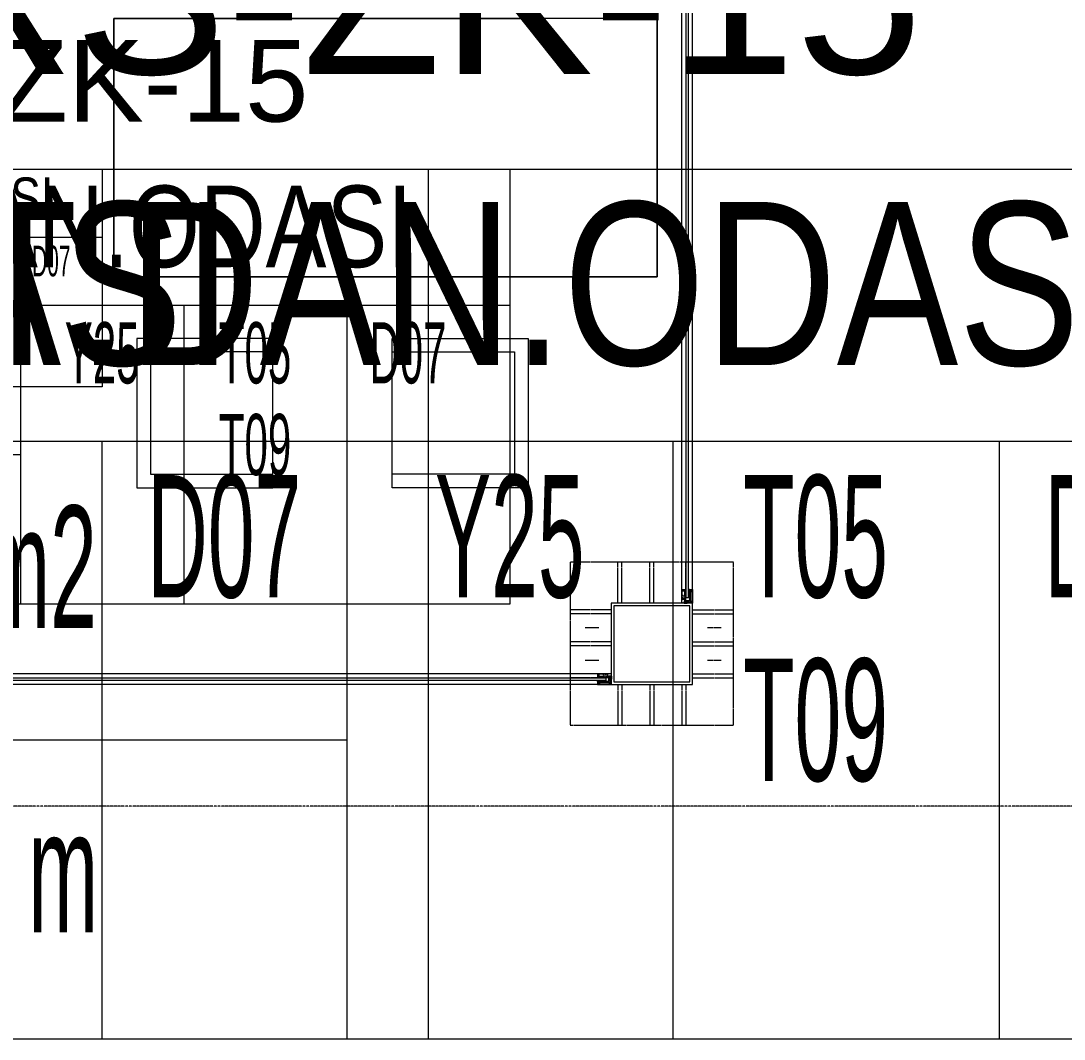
# Model space of a CAD drawing. Extents: x -1907 to 11890, y 0 to 8298.
# Drawn here: x 2977.9 to 3361.8, y 2235.4 to 2610 of the extents above; entities that cross this region are included whole.
import ezdxf
from ezdxf.enums import TextEntityAlignment as Align

# ---------------------------------------------------------------- set-up
doc = ezdxf.new("R2010")
doc.units = 0
doc.header["$MEASUREMENT"] = 0
doc.linetypes.add('DOT2', pattern=[0.125, 0, -0.125])
doc.linetypes.add('HIDDEN', pattern=[0.375, 0.25, -0.125])
doc.layers.get('0').update_dxf_attribs({"color": 9, "lineweight": 9})
for name, color, linetype, lineweight in [('05', 9, 'Continuous', 9), ('06D', 9, 'Continuous', 9), ('10', 9, 'Continuous', 9), ('15', 9, 'Continuous', 9), ('20', 9, 'DOT2', 9), ('21_mahal200', 9, 'Continuous', 9), ('21_mahal200 @ 10 (1)', 9, 'Continuous', 9), ('21_mahal200 @ 10 (2)', 9, 'Continuous', 9), ('21_mahal200 @ 20', 9, 'Continuous', 9), ('21_mahal200 @ 5 (1)', 9, 'Continuous', 9), ('21_mahal200 @ 5 (2)', 9, 'Continuous', 9), ('40A', 9, 'Continuous', 9), ('ÖLÇÜ', 8, 'Continuous', 5)]:
    doc.layers.add(name, color=color, linetype=linetype, lineweight=lineweight)
doc.layers.get('ÖLÇÜ').off()
doc.styles.add('Arial', font='arial.ttf', dxfattribs={"height": 2.5})
doc.styles.add('MuuM_TEXT-STANDART', font='ARIALN.TTF')
pattern_1 = [(45, (3387.24087, 5075.93023), (0.0883883476, -0.0883883476), []), (315, (3387.24087, 5075.93023), (-0.0883883476, -0.0883883476), [])]

# ---------------------------------------------------------------- blocks, each defined once
blk = doc.blocks.new('A$C572243AD')
at = {"layer": '10', "linetype": 'Continuous'}
blk.add_lwpolyline([(15, 45), (15, 15), (45, 15), (45, 45), (15, 45)], dxfattribs=at)
blk.add_lwpolyline([(16, 44), (16, 16), (44, 16), (44, 44)], close=True, dxfattribs=at)
at = {"layer": '20', "linetype": 'HIDDEN'}
for p, q in [((17.5, 45), (17.5, 60)), ((19, 45), (19, 60)), ((29.25, 45), (29.25, 60)), ((30.75, 45), (30.75, 60)), ((41, 45), (41, 60)), ((42.5, 45), (42.5, 60)), ((24, 54.49), (24, 49.51)), ((36, 54.49), (36, 49.51)), ((15, 42.5), (0, 42.5)), ((45, 42.5), (60, 42.5)), ((15, 41), (0, 41)), ((45, 41), (60, 41)), ((15, 30.75), (0, 30.75)), ((45, 30.75), (60, 30.75)), ((15, 29.25), (0, 29.25)), ((45, 29.25), (60, 29.25)), ((15, 19), (0, 19)), ((15, 17.5), (0, 17.5)), ((45, 19), (60, 19)), ((45, 17.5), (60, 17.5)), ((17.5, 15), (17.5, 0)), ((19, 15), (19, 0)), ((29.25, 15), (29.25, 0)), ((30.75, 15), (30.75, 0)), ((41, 15), (41, 0)), ((42.5, 15), (42.5, 0)), ((24, 9.49), (24, 4.51)), ((36, 9.49), (36, 4.51))]:
    blk.add_line(p, q, dxfattribs=at)
blk.add_lwpolyline([(0, 60), (0, 0), (60, 0), (60, 60), (0, 60)], dxfattribs=at)
blk = doc.blocks.new('profil')
at = {"layer": '10'}
h = blk.add_hatch(dxfattribs=at)
h.set_pattern_fill('NET', color=256, angle=495, style=0)
h.set_pattern_definition(pattern_1)
h.paths.add_polyline_path([(2783.08, 2903.22), (2783.02, 2903.22), (2782.98, 2903.33), (2782.98, 2903.38), (2783.01, 2903.38), (2783.01, 2903.5), (2782.72, 2903.5), (2782.72, 2903.38), (2782.75, 2903.38), (2782.71, 2903.22), (2782.62, 2903.23), (2782.45, 2902.86), (2782.56, 2902.86), (2782.56, 2902.9), (2782.72, 2903.1, 0.2599), (2782.8, 2902.86), (2783.04, 2902.86, 0.382682)])
h.paths.add_polyline_path([(2782.84, 2903.1), (2783.03, 2903.1, -2.16717)], flags=16)
h = blk.add_hatch(dxfattribs=at)
h.set_pattern_fill('NET', color=256, angle=495, style=0)
h.set_pattern_definition([(45, (3390.96807, 5084.14935), (0.0883883476, -0.0883883476), []), (315, (3390.96807, 5084.14935), (-0.0883883476, -0.0883883476), [])])
h.paths.add_polyline_path([(2784.25, 2903.18), (2784.25, 2902.86), (2783.21, 2902.86), (2783.21, 2903.18)])
h = blk.add_hatch(dxfattribs=at)
h.set_pattern_fill('NET', color=256, angle=495, style=0)
h.set_pattern_definition([(45, (3412.02047, 5081.69331), (0.0883883476, -0.0883883476), []), (315, (3412.02047, 5081.69331), (-0.0883883476, -0.0883883476), [])])
h.paths.add_polyline_path([(2787.7, 2903.43), (2787.7, 2902.36), (2787.52, 2902.36), (2787.52, 2903.43)])
h = blk.add_hatch(dxfattribs=at)
h.set_pattern_fill('NET', color=256, angle=495, style=0)
h.set_pattern_definition(pattern_1)
h.paths.add_polyline_path([(2783.08, 2901.46), (2783.02, 2901.46), (2782.98, 2901.35), (2782.98, 2901.3), (2783.01, 2901.3), (2783.01, 2901.18), (2782.72, 2901.18), (2782.72, 2901.3), (2782.75, 2901.3), (2782.71, 2901.46), (2782.62, 2901.45), (2782.45, 2901.82), (2782.56, 2901.82), (2782.56, 2901.78), (2782.72, 2901.59, -0.2599), (2782.8, 2901.82), (2783.04, 2901.82, -0.382682)])
h.paths.add_polyline_path([(2782.84, 2901.58), (2783.03, 2901.58, 2.16717)], flags=16)
h = blk.add_hatch(dxfattribs=at)
h.set_pattern_fill('NET', color=256, angle=495, style=0)
h.set_pattern_definition([(45, (3390.96807, 5077.64021), (0.0883883476, -0.0883883476), []), (315, (3390.96807, 5077.64021), (-0.0883883476, -0.0883883476), [])])
h.paths.add_polyline_path([(2784.25, 2901.82), (2784.25, 2901.53), (2783.21, 2901.53), (2783.21, 2901.82)])
for points in [[(2782.61, 2903.22), (2782.45, 2902.86)], [(2782.72, 2903.1), (2782.56, 2902.9), (2782.56, 2902.86)], [(2782.99, 2903.5), (2782.72, 2903.5)], [(2784.87, 2903.91), (2785.03, 2903.91), (2785.03, 2904.14), (2782.83, 2904.14), (2782.83, 2903.91), (2783.13, 2903.91), (2783.13, 2903.37), (2785.03, 2903.37)], [(2783.21, 2903.18), (2783.21, 2903.18), (2783.21, 2902.84)], [(2784.25, 2902.84), (2784.25, 2903.18)], [(2785.62, 2903.18), (2785.62, 2901.53)], [(2787.52, 2903.43), (2787.7, 2903.43), (2787.7, 2902.36)], [(2787.52, 2902.36), (2787.7, 2902.36)], [(2782.62, 2901.45), (2782.45, 2901.82)], [(2782.72, 2901.59), (2782.56, 2901.78), (2782.56, 2901.82)], [(2782.78, 2900.5), (2782.78, 2900.95), (2783.09, 2900.95), (2783.09, 2901.24), (2783.18, 2901.24), (2783.08, 2901.46), (2783.02, 2901.46), (2782.98, 2901.35), (2782.98, 2901.3), (2783.01, 2901.3), (2783.01, 2901.06), (2782.72, 2901.06), (2782.72, 2901.3), (2782.75, 2901.3), (2782.71, 2901.46), (2782.62, 2901.45), (2782.63, 2900.34), (2787.59, 2900.34)], [(2783.01, 2901.18), (2782.72, 2901.18)], [(2783.18, 2901.24), (2783.21, 2901.24), (2783.21, 2901.84)], [(2784.25, 2901.84), (2784.25, 2901.53)]]:
    blk.add_lwpolyline(points, dxfattribs=at)
for points in [[(2787.52, 2901.37), (2787.52, 2901.89), (2787.7, 2901.89), (2787.7, 2902.03), (2787.52, 2902.03), (2787.52, 2903.67), (2787.7, 2903.67), (2787.7, 2904.1), (2787.58, 2904.1), (2787.58, 2904.34), (2782.61, 2904.34), (2782.61, 2903.22), (2782.72, 2903.22), (2782.76, 2903.4), (2782.71, 2903.4), (2782.71, 2903.77), (2782.99, 2903.77), (2782.99, 2903.22), (2783.14, 2903.22), (2783.18, 2903.18), (2786.43, 2903.18), (2786.5, 2902.88), (2786.8, 2902.88), (2786.8, 2903.49), (2787.12, 2903.49), (2787.12, 2901.37)], [(2785.67, 2903.32), (2786.35, 2903.32), (2786.35, 2904.02), (2786.42, 2904.06), (2786.42, 2904.14), (2785.61, 2904.14), (2785.61, 2904.01), (2785.67, 2903.95)]]:
    blk.add_lwpolyline(points, close=True, dxfattribs=at)
for points in [[(2783.03, 2903.1), (2782.84, 2903.1, 1)], [(2783.21, 2901.53), (2786.47, 2901.53, 0.414214), (2786.8, 2901.86), (2786.8, 2902.88)], [(2785.03, 2903.37), (2785.03, 2903.79), (2784.87, 2903.79, -1), (2784.87, 2903.91, 1)], [(2787.13, 2900.85), (2787.13, 2900.49), (2782.81, 2900.49), (2782.81, 2900.46, -0.561743), (2782.73, 2900.45, -0.595966), (2782.78, 2900.5, 2.204878)], [(2783.03, 2901.58), (2782.84, 2901.58, -1)], [(2783.09, 2901.24), (2783.21, 2900.66, 0.833203), (2783.52, 2900.66, 0.447088)], [(2783.52, 2900.66), (2783.52, 2901.11, -0.414214), (2783.63, 2901.22), (2786.88, 2901.22), (2786.88, 2900.49)], [(2787.59, 2900.34), (2787.59, 2900.49), (2787.25, 2900.49), (2787.25, 2900.97, 1), (2787.04, 2900.97)], [(2787.04, 2900.97, 0.305404), (2787.13, 2900.85, 5.773092)]]:
    blk.add_lwpolyline(points, format="xyb", dxfattribs=at)
for centre, radius, start, end in [((2782.97, 2903.05), 0.253, 168.6676, 234.1258), ((2782.93, 2903.02), 0.125, 139.5402, 40.4598), ((2782.86, 2903.06), 0.273, 305.9738, 36.4289), ((2782.97, 2901.64), 0.253, 125.8742, 191.3324), ((2782.93, 2901.66), 0.125, 319.5402, 220.4598), ((2782.86, 2901.62), 0.273, 323.5711, 54.0262)]:
    blk.add_arc(centre, radius, start, end, dxfattribs=at)
blk = doc.blocks.new('0a_roomno2')
blk.add_lwpolyline([(30, -16), (0, -16), (0, 0), (30, 0)], close=True)
for points in [[(0, 0), (30, 0)], [(0, -5), (30, -5)], [(12, -5), (12, -16)], [(18, -5), (18, -16)], [(24, -5), (24, -16)], [(12, -10.5), (0, -10.5)]]:
    blk.add_lwpolyline(points)
at = {"layer": '40A'}
blk.add_lwpolyline([(0, 0), (30, 0)], dxfattribs=at)
at = {"style": 'MuuM_TEXT-STANDART', "width": 0.6}
blk.add_text('H:', height=2.25, dxfattribs=at).set_placement((0.525, -12.962), align=Align.MIDDLE_LEFT)
at = {"style": 'Arial'}
blk.add_attdef('ODANO', (0, 1.505), '', height=3, dxfattribs=at)
blk.add_attdef('MEKANADI', text='', height=3, dxfattribs=at).set_placement((0.525, -4.75), align=Align.BOTTOM_LEFT)
at = {"style": 'MuuM_TEXT-STANDART', "width": 0.6}
for tag, p in [('YER01', (15, -7)), ('TAVAN01', (20.625, -7)), ('DUVAR01', (26.25, -7)), ('YER02', (15, -10.375)), ('TAVAN02', (20.625, -10.375)), ('DUVAR02', (26.25, -10.375)), ('YER03', (15, -13.75)), ('TAVAN03', (20.625, -13.75)), ('DUVAR03', (26.25, -13.75))]:
    blk.add_attdef(tag, text='', height=2.25, dxfattribs=at).set_placement(p, align=Align.MIDDLE_CENTER)
at = {"style": 'MuuM_TEXT-STANDART'}
blk.add_attdef('M2', text='', height=2.25, dxfattribs=at).set_placement((1.323, -7.805), align=Align.MIDDLE_LEFT)
at = {"style": 'MuuM_TEXT-STANDART', "width": 0.6}
blk.add_attdef('TEMIZTAVANYUKSEKLIGI', text='', height=2.25, dxfattribs=at).set_placement((2.7, -13.162), align=Align.MIDDLE_LEFT)
blk = doc.blocks.new('*U968')
at = {"layer": '21_mahal200 @ 10 (1)'}
ref = blk.add_blockref('0a_roomno2', (2857.81, 2555.42), dxfattribs=dict(at, xscale=10, yscale=10, zscale=10))
ref.add_attrib('ODANO', ' PRS-ZK-15', (2857.81, 2572.97), dxfattribs={"layer": '0', "height": 30, "style": 'Arial'})
ref.add_attrib('MEKANADI', 'SAT.DAN.ODASI', dxfattribs={"layer": '0', "height": 30, "style": 'Arial', "width": 0.8}).set_placement((2863.06, 2510.42), align=Align.BOTTOM_LEFT)
ref.add_attrib('M2', '##### m2', dxfattribs={"layer": '0', "height": 22.5, "style": 'MuuM_TEXT-STANDART', "width": 0.6}).set_placement((2863.06, 2482.3), align=Align.MIDDLE_LEFT)
ref.add_attrib('TEMIZTAVANYUKSEKLIGI', '2.80 m', dxfattribs={"layer": '0', "height": 22.5, "style": 'MuuM_TEXT-STANDART', "width": 0.6}).set_placement((2884.81, 2426.3), align=Align.MIDDLE_LEFT)
ref.add_attrib('YER01', 'Y25', dxfattribs={"layer": '0', "height": 22.5, "style": 'MuuM_TEXT-STANDART', "width": 0.6}).set_placement((3007.81, 2487.92), align=Align.MIDDLE_CENTER)
ref.add_attrib('TAVAN01', 'T05', dxfattribs={"layer": '0', "height": 22.5, "style": 'MuuM_TEXT-STANDART', "width": 0.6}).set_placement((3064.06, 2487.92), align=Align.MIDDLE_CENTER)
ref.add_attrib('DUVAR01', 'D07', dxfattribs={"layer": '0', "height": 22.5, "style": 'MuuM_TEXT-STANDART', "width": 0.6}).set_placement((3120.31, 2487.92), align=Align.MIDDLE_CENTER)
ref.add_attrib('TAVAN02', 'T09', dxfattribs={"layer": '0', "height": 22.5, "style": 'MuuM_TEXT-STANDART', "width": 0.6}).set_placement((3064.06, 2454.17), align=Align.MIDDLE_CENTER)
at = {"layer": '21_mahal200 @ 10 (2)'}
ref = blk.add_blockref('0a_roomno2', (2857.81, 2555.42), dxfattribs=dict(at, xscale=10, yscale=10, zscale=10))
ref.add_attrib('ODANO', ' PRS-ZK-15', (2857.81, 2572.97), dxfattribs={"layer": '0', "height": 30, "style": 'Arial'})
ref.add_attrib('MEKANADI', 'SAT.DAN.ODASI', dxfattribs={"layer": '0', "height": 30, "style": 'Arial', "width": 0.8}).set_placement((2863.06, 2510.42), align=Align.BOTTOM_LEFT)
ref.add_attrib('M2', '##### m2', dxfattribs={"layer": '0', "height": 22.5, "style": 'MuuM_TEXT-STANDART', "width": 0.6}).set_placement((2863.06, 2482.3), align=Align.MIDDLE_LEFT)
ref.add_attrib('TEMIZTAVANYUKSEKLIGI', '2.80 m', dxfattribs={"layer": '0', "height": 22.5, "style": 'MuuM_TEXT-STANDART', "width": 0.6}).set_placement((2884.81, 2426.3), align=Align.MIDDLE_LEFT)
ref.add_attrib('YER01', 'Y25', dxfattribs={"layer": '0', "height": 22.5, "style": 'MuuM_TEXT-STANDART', "width": 0.6}).set_placement((3007.81, 2487.92), align=Align.MIDDLE_CENTER)
ref.add_attrib('TAVAN01', 'T05', dxfattribs={"layer": '0', "height": 22.5, "style": 'MuuM_TEXT-STANDART', "width": 0.6}).set_placement((3064.06, 2487.92), align=Align.MIDDLE_CENTER)
ref.add_attrib('DUVAR01', 'D07', dxfattribs={"layer": '0', "height": 22.5, "style": 'MuuM_TEXT-STANDART', "width": 0.6}).set_placement((3120.31, 2487.92), align=Align.MIDDLE_CENTER)
ref.add_attrib('TAVAN02', 'T09', dxfattribs={"layer": '0', "height": 22.5, "style": 'MuuM_TEXT-STANDART', "width": 0.6}).set_placement((3064.06, 2454.17), align=Align.MIDDLE_CENTER)
at = {"layer": '21_mahal200 @ 20'}
ref = blk.add_blockref('0a_roomno2', (2857.81, 2555.42), dxfattribs=dict(at, xscale=20, yscale=20, zscale=20))
ref.add_attrib('ODANO', ' PRS-ZK-15', (2857.81, 2590.52), dxfattribs={"layer": '0', "height": 60, "style": 'Arial'})
ref.add_attrib('MEKANADI', 'SAT.DAN.ODASI', dxfattribs={"layer": '0', "height": 60, "style": 'Arial', "width": 0.8}).set_placement((2868.31, 2465.42), align=Align.BOTTOM_LEFT)
ref.add_attrib('M2', '##### m2', dxfattribs={"layer": '0', "height": 45, "style": 'MuuM_TEXT-STANDART', "width": 0.6}).set_placement((2868.31, 2409.17), align=Align.MIDDLE_LEFT)
ref.add_attrib('TEMIZTAVANYUKSEKLIGI', '2.80 m', dxfattribs={"layer": '0', "height": 45, "style": 'MuuM_TEXT-STANDART', "width": 0.6}).set_placement((2911.81, 2297.19), align=Align.MIDDLE_LEFT)
ref.add_attrib('YER01', 'Y25', dxfattribs={"layer": '0', "height": 45, "style": 'MuuM_TEXT-STANDART', "width": 0.6}).set_placement((3157.81, 2420.42), align=Align.MIDDLE_CENTER)
ref.add_attrib('TAVAN01', 'T05', dxfattribs={"layer": '0', "height": 45, "style": 'MuuM_TEXT-STANDART', "width": 0.6}).set_placement((3270.31, 2420.42), align=Align.MIDDLE_CENTER)
ref.add_attrib('DUVAR01', 'D07', dxfattribs={"layer": '0', "height": 45, "style": 'MuuM_TEXT-STANDART', "width": 0.6}).set_placement((3382.81, 2420.42), align=Align.MIDDLE_CENTER)
ref.add_attrib('TAVAN02', 'T09', dxfattribs={"layer": '0', "height": 45, "style": 'MuuM_TEXT-STANDART', "width": 0.6}).set_placement((3270.31, 2352.92), align=Align.MIDDLE_CENTER)
at = {"layer": '21_mahal200 @ 5 (1)'}
ref = blk.add_blockref('0a_roomno2', (2857.81, 2555.42), dxfattribs=dict(at, xscale=5, yscale=5, zscale=5))
ref.add_attrib('ODANO', ' PRS-ZK-15', (2857.81, 2564.2), dxfattribs={"layer": '0', "height": 15, "style": 'Arial'})
ref.add_attrib('MEKANADI', 'SAT.DAN.ODASI', dxfattribs={"layer": '0', "height": 15, "style": 'Arial', "width": 0.8}).set_placement((2860.43, 2532.92), align=Align.BOTTOM_LEFT)
ref.add_attrib('M2', '##### m2', dxfattribs={"layer": '0', "height": 11.25, "style": 'MuuM_TEXT-STANDART', "width": 0.6}).set_placement((2860.43, 2518.86), align=Align.MIDDLE_LEFT)
ref.add_attrib('TEMIZTAVANYUKSEKLIGI', '2.80 m', dxfattribs={"layer": '0', "height": 11.25, "style": 'MuuM_TEXT-STANDART', "width": 0.6}).set_placement((2871.31, 2490.86), align=Align.MIDDLE_LEFT)
ref.add_attrib('YER01', 'Y25', dxfattribs={"layer": '0', "height": 11.25, "style": 'MuuM_TEXT-STANDART', "width": 0.6}).set_placement((2932.81, 2521.67), align=Align.MIDDLE_CENTER)
ref.add_attrib('TAVAN01', 'T05', dxfattribs={"layer": '0', "height": 11.25, "style": 'MuuM_TEXT-STANDART', "width": 0.6}).set_placement((2960.93, 2521.67), align=Align.MIDDLE_CENTER)
ref.add_attrib('DUVAR01', 'D07', dxfattribs={"layer": '0', "height": 11.25, "style": 'MuuM_TEXT-STANDART', "width": 0.6}).set_placement((2989.06, 2521.67), align=Align.MIDDLE_CENTER)
ref.add_attrib('TAVAN02', 'T09', dxfattribs={"layer": '0', "height": 11.25, "style": 'MuuM_TEXT-STANDART', "width": 0.6}).set_placement((2960.93, 2504.8), align=Align.MIDDLE_CENTER)
at = {"layer": '21_mahal200 @ 5 (2)'}
ref = blk.add_blockref('0a_roomno2', (2857.81, 2555.42), dxfattribs=dict(at, xscale=5, yscale=5, zscale=5))
ref.add_attrib('ODANO', ' PRS-ZK-15', (2857.81, 2564.2), dxfattribs={"layer": '0', "height": 15, "style": 'Arial'})
ref.add_attrib('MEKANADI', 'SAT.DAN.ODASI', dxfattribs={"layer": '0', "height": 15, "style": 'Arial', "width": 0.8}).set_placement((2860.43, 2532.92), align=Align.BOTTOM_LEFT)
ref.add_attrib('M2', '##### m2', dxfattribs={"layer": '0', "height": 11.25, "style": 'MuuM_TEXT-STANDART', "width": 0.6}).set_placement((2860.43, 2518.86), align=Align.MIDDLE_LEFT)
ref.add_attrib('TEMIZTAVANYUKSEKLIGI', '2.80 m', dxfattribs={"layer": '0', "height": 11.25, "style": 'MuuM_TEXT-STANDART', "width": 0.6}).set_placement((2871.31, 2490.86), align=Align.MIDDLE_LEFT)
ref.add_attrib('YER01', 'Y25', dxfattribs={"layer": '0', "height": 11.25, "style": 'MuuM_TEXT-STANDART', "width": 0.6}).set_placement((2932.81, 2521.67), align=Align.MIDDLE_CENTER)
ref.add_attrib('TAVAN01', 'T05', dxfattribs={"layer": '0', "height": 11.25, "style": 'MuuM_TEXT-STANDART', "width": 0.6}).set_placement((2960.93, 2521.67), align=Align.MIDDLE_CENTER)
ref.add_attrib('DUVAR01', 'D07', dxfattribs={"layer": '0', "height": 11.25, "style": 'MuuM_TEXT-STANDART', "width": 0.6}).set_placement((2989.06, 2521.67), align=Align.MIDDLE_CENTER)
ref.add_attrib('TAVAN02', 'T09', dxfattribs={"layer": '0', "height": 11.25, "style": 'MuuM_TEXT-STANDART', "width": 0.6}).set_placement((2960.93, 2504.8), align=Align.MIDDLE_CENTER)
blk = doc.blocks.new('p-mobilya-porschee')
for points in [[(-45, 95), (-45, 140), (0, 140), (0, 0), (-200, 0), (-200, 95)], [(-191.5, -77.64), (-141.5, -77.64), (-141.5, -22.64), (-191.5, -22.64)], [(-47.52, -77.64), (-97.52, -77.64), (-97.52, -22.64), (-47.52, -22.64)]]:
    blk.add_lwpolyline(points, close=True)
for points in [[(0, 0), (0, 140), (-45, 140), (-45, 95)], [(0, 95), (-200, 95), (-200, 0), (0, 0)], [(-141.5, -27.64), (-186.5, -27.64), (-186.5, -72.64), (-141.5, -72.64)], [(-97.52, -27.64), (-52.52, -27.64), (-52.52, -72.64), (-97.52, -72.64)]]:
    blk.add_lwpolyline(points)
blk = doc.blocks.new('*U969')
at = {"layer": '21_mahal200 @ 20'}
ref = blk.add_blockref('0a_roomno2', (2527.71, 2555.42), dxfattribs=dict(at, xscale=20, yscale=20, zscale=20))
ref.add_attrib('MEKANADI', 'SAT.DAN.ODASI', dxfattribs={"layer": '0', "height": 60, "style": 'Arial', "width": 0.8}).set_placement((2538.21, 2465.42), align=Align.BOTTOM_LEFT)
ref.add_attrib('DUVAR01', 'D07', dxfattribs={"layer": '0', "height": 45, "style": 'MuuM_TEXT-STANDART', "width": 0.6}).set_placement((3052.71, 2420.42), align=Align.MIDDLE_CENTER)

msp = doc.modelspace()

# ---------------------------------------------------------------- linework, layer by layer
at = {"layer": '06D'}
for p, q in [((3221.05, 2400.85), (3221.05, 2703.91)), ((3225.06, 2400.84), (3225.05, 2703.92)), ((3190.07, 2369.87), (2945.01, 2369.87)), ((3190.08, 2365.87), (2945, 2365.87))]:
    msp.add_line(p, q, dxfattribs=at)
at = {"layer": '15'}
for p, q in [((3222.55, 2706.91), (3222.55, 2397.85)), ((3223.55, 2397.85), (3223.55, 2706.91)), ((2942.93, 2368.37), (3193.08, 2368.37)), ((3193.08, 2367.37), (2942.93, 2367.37))]:
    msp.add_line(p, q, dxfattribs=at)
at = {"layer": '20'}
msp.add_lwpolyline([(3897.86, 2321.12), (1792.26, 2321.12)], dxfattribs=at)

# ---------------------------------------------------------------- block references
at = {"xscale": -1, "rotation": 90}
msp.add_blockref('profil', (6125.39, 5183.46), dxfattribs=at)
msp.add_blockref('profil', (407.46, -534.47))
at = {"layer": '05'}
msp.add_blockref('p-mobilya-porschee', (3212.06, 2515.87), dxfattribs=at)
at = {"layer": '21_mahal200', "color": 6}
for name in ['*U969', '*U968']:
    msp.add_blockref(name, (0, 0), dxfattribs=at)
at = {"layer": 'ÖLÇÜ', "rotation": 90}
msp.add_blockref('A$C572243AD', (3240.05, 2350.87), dxfattribs=at)

doc.saveas('drawing.dxf')
